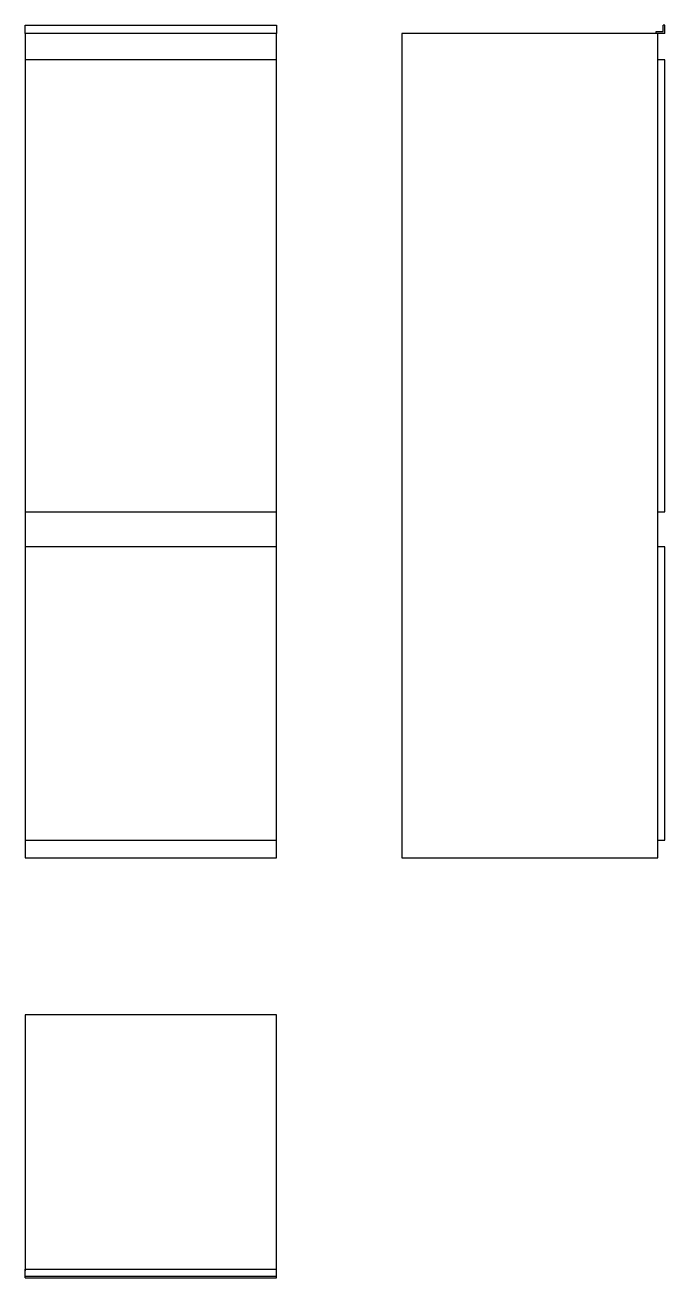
# Model space of a CAD drawing. Header units: millimetres. Extents: x 2561 to 3935, y -1240 to 1450.
import ezdxf

# ---------------------------------------------------------------- set-up
doc = ezdxf.new("R2010")
doc.units = ezdxf.units.MM
doc.layers.add('costr', color=4, linetype='Continuous')
doc.layers.add('Layer1', color=1, linetype='Continuous')

msp = doc.modelspace()

# ---------------------------------------------------------------- linework, layer by layer
for p, q in [((3100.8, 1432.4), (2560.8, 1432.4)), ((2560.8, 1432.4), (2560.8, -337.6)), ((3100.8, -337.6), (3100.8, 1432.4)), ((3920.2, 1432.4), (3370.2, 1432.4)), ((3370.2, 1432.4), (3370.2, -337.6)), ((3920.2, -337.6), (3920.2, 1432.4)), ((3100.8, 1375.4), (2560.8, 1375.4)), ((2560.8, 405.4), (3100.8, 405.4)), ((3100.8, 330.4), (2560.8, 330.4)), ((2560.8, -299.6), (3100.8, -299.6)), ((2560.8, -337.6), (3100.8, -337.6)), ((3370.2, -337.6), (3920.2, -337.6)), ((3100.8, -674.6), (2560.8, -674.6)), ((2560.8, -674.6), (2560.8, -1224.6)), ((3100.8, -1224.6), (3100.8, -674.6)), ((2560.8, -1220.6), (3100.8, -1220.6))]:
    msp.add_line(p, q)
at = {"layer": 'costr'}
for p, q in [((2560.8, -1224.6), (2560.8, -1220.6)), ((2560.8, -1239.6), (2560.8, -1224.6)), ((2560.8, -1235.6), (3100.8, -1235.6)), ((3100.8, -1239.6), (3100.8, -1224.6)), ((2560.8, -1239.6), (3100.8, -1239.6))]:
    msp.add_line(p, q, dxfattribs=at)
at = {"layer": 'Layer1'}
for p, q in [((2560.8, 1432.4), (2560.8, 1450.4)), ((2560.8, 1450.4), (3100.8, 1450.4)), ((3100.8, 1450.4), (3100.8, 1432.4)), ((3916.2, 1432.4), (3916.2, 1436.4)), ((3916.2, 1436.4), (3931.2, 1436.4)), ((3920.2, 1432.4), (3916.2, 1432.4)), ((3935.2, 1432.4), (3920.2, 1432.4)), ((3935.2, 1450.4), (3931.2, 1450.4)), ((3931.2, 1436.4), (3931.2, 1450.4)), ((3935.2, 1432.4), (3935.2, 1450.4)), ((3935.2, 1375.4), (3920.2, 1375.4)), ((3935.2, 405.4), (3935.2, 1375.4)), ((3920.2, 405.4), (3935.2, 405.4)), ((3935.2, 330.4), (3920.2, 330.4)), ((3935.2, -299.6), (3935.2, 330.4)), ((3920.2, -299.6), (3935.2, -299.6))]:
    msp.add_line(p, q, dxfattribs=at)

doc.saveas('drawing.dxf')
